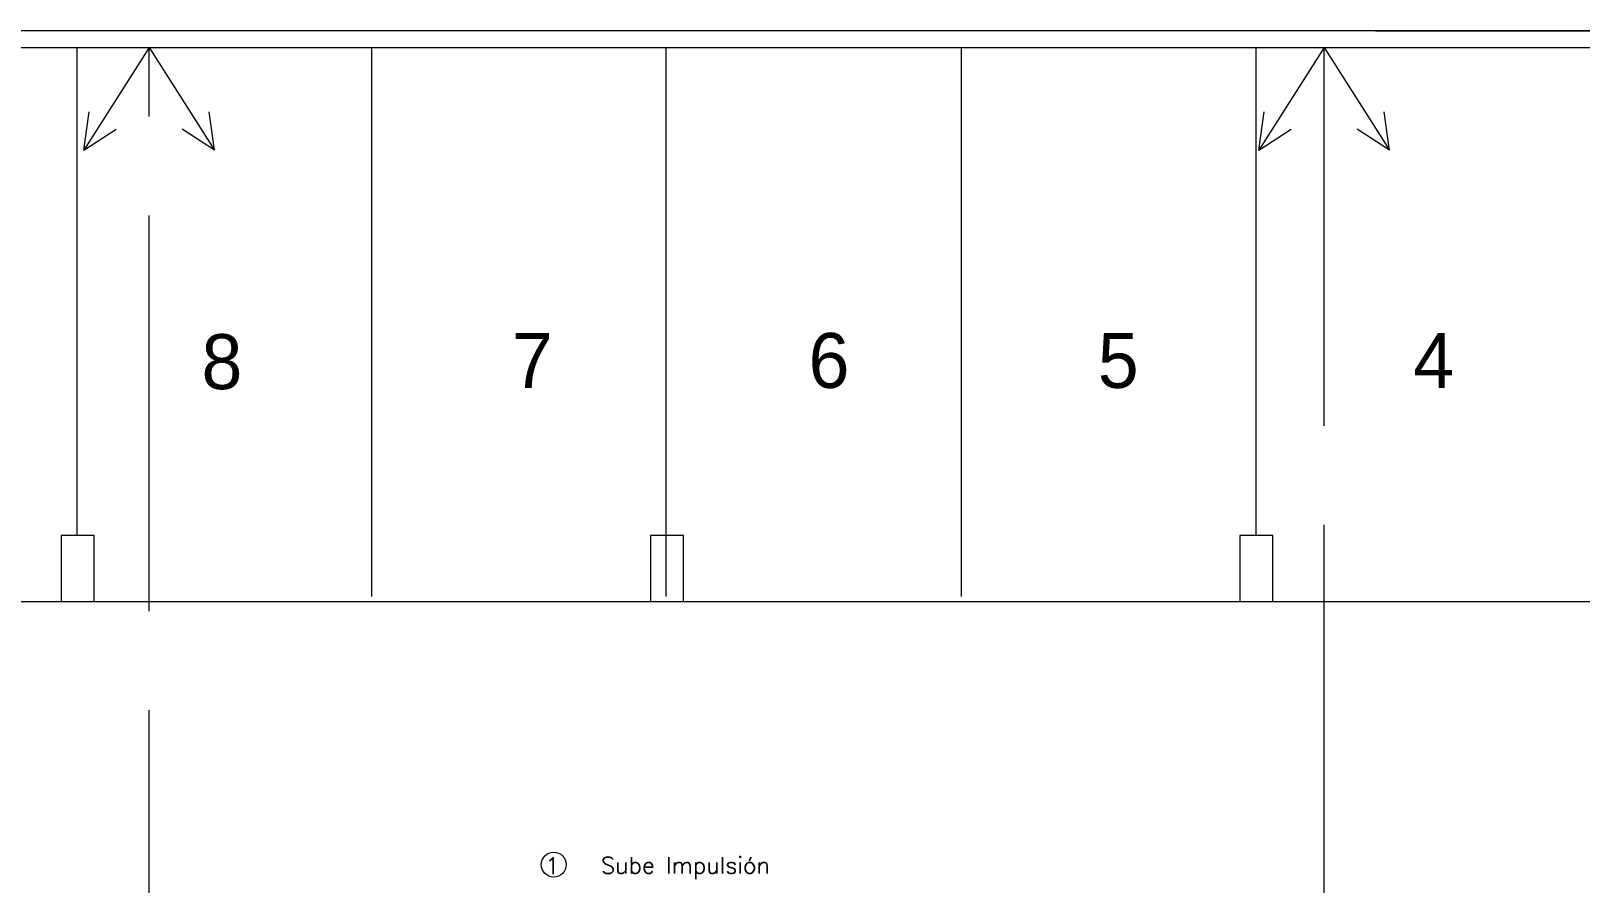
# Model space of a CAD drawing. Header units: millimetres. Extents: x 539 to 842, y -453 to -96.
# Drawn here: x 806.22 to 820.31, y -443.59 to -435.83 of the extents above; entities that cross this region are included whole.
import ezdxf

# ---------------------------------------------------------------- set-up
doc = ezdxf.new("R2010")
doc.units = ezdxf.units.MM
doc.header["$LTSCALE"] = 0.1
doc.linetypes.add('ACAD_ISO02W100', pattern=[15, 12, -3])
doc.linetypes.add('CONTINUA', pattern=[0])
doc.layers.get('0').update_dxf_attribs({"lineweight": 5})
doc.layers.add('00-Pluvial', color=40, linetype='Continuous')
doc.layers.add('Textos', color=7, linetype='Continuous')
for name, color, linetype, lineweight in [('A-COLS', 7, 'Continuous', 5), ('A-WALL', 7, 'Continuous', 5), ('C-TOPO', 7, 'Continuous', 5)]:
    doc.layers.add(name, color=color, linetype=linetype, lineweight=lineweight)
doc.styles.add('Instal Sanit', font='techb___.ttf', dxfattribs={"height": 0.15})
doc.styles.add('Pill Gothic 300mg Lt', font='', dxfattribs={"height": 0.186028})
doc.styles.add('Romans', font='romans.shx')
doc.styles.get('Pill Gothic 300mg Lt').set_extended_font_data('Pill Gothic 300mg Lt')

# ---------------------------------------------------------------- blocks, each defined once
blk = doc.blocks.new('subsuelot3y4')
at = {"color": 8, "lineweight": 5}
for p, q in [((806.64, -440.424), (806.64, -435.983)), ((809.32, -440.978), (809.32, -435.983)), ((811.999, -440.978), (811.999, -435.983)), ((814.684, -440.978), (814.684, -435.983)), ((817.366, -440.424), (817.366, -435.983)), ((760.788, -441.025), (828.838, -441.025))]:
    blk.add_line(p, q, dxfattribs=at)
at = {"layer": 'A-COLS', "color": 8, "lineweight": 5}
for p, q in [((806.67, -440.425), (806.495, -440.425)), ((806.495, -440.425), (806.495, -440.55)), ((806.795, -440.425), (806.67, -440.425)), ((806.795, -440.566), (806.795, -440.425)), ((811.928, -440.425), (811.855, -440.425)), ((811.855, -440.425), (811.855, -440.55)), ((811.943, -440.425), (811.928, -440.425)), ((812.068, -440.425), (811.943, -440.425)), ((812.083, -440.425), (812.068, -440.425)), ((812.155, -440.425), (812.083, -440.425)), ((812.155, -440.55), (812.155, -440.425)), ((817.216, -440.425), (817.216, -440.566)), ((817.341, -440.425), (817.216, -440.425)), ((817.516, -440.425), (817.341, -440.425)), ((817.516, -440.55), (817.516, -440.425)), ((806.495, -440.55), (806.495, -440.551)), ((806.495, -440.551), (806.495, -440.563)), ((806.495, -440.563), (806.495, -440.564)), ((806.495, -440.564), (806.495, -440.566)), ((806.495, -440.566), (806.495, -441.025)), ((806.795, -441.025), (806.795, -440.566)), ((811.855, -440.55), (811.855, -440.565)), ((811.855, -440.565), (811.855, -441.025)), ((812.155, -440.565), (812.155, -440.55)), ((812.155, -441.025), (812.155, -440.565)), ((817.216, -440.566), (817.216, -441.025)), ((817.516, -440.551), (817.516, -440.55)), ((817.516, -440.563), (817.516, -440.551)), ((817.516, -440.564), (817.516, -440.563)), ((817.516, -440.566), (817.516, -440.564)), ((817.516, -441.025), (817.516, -440.566)), ((806.495, -441.025), (806.654, -441.025)), ((806.654, -441.025), (806.655, -441.025)), ((806.655, -441.025), (806.656, -441.025)), ((806.656, -441.025), (806.669, -441.025)), ((806.669, -441.025), (806.67, -441.025)), ((806.67, -441.025), (806.795, -441.025)), ((811.855, -441.025), (811.928, -441.025)), ((811.928, -441.025), (811.943, -441.025)), ((811.943, -441.025), (812.068, -441.025)), ((812.068, -441.025), (812.083, -441.025)), ((812.083, -441.025), (812.155, -441.025)), ((817.216, -441.025), (817.341, -441.025)), ((817.341, -441.025), (817.342, -441.025)), ((817.342, -441.025), (817.355, -441.025)), ((817.355, -441.025), (817.356, -441.025)), ((817.356, -441.025), (817.357, -441.025)), ((817.357, -441.025), (817.516, -441.025))]:
    blk.add_line(p, q, dxfattribs=at)
at = {"layer": 'A-WALL', "color": 8, "lineweight": 5}
for p, q in [((828.988, -435.833), (724.413, -435.833)), ((724.563, -435.983), (828.838, -435.983))]:
    blk.add_line(p, q, dxfattribs=at)
at = {"layer": 'C-TOPO', "color": 8, "lineweight": 5}
for q in [(805.126, -435.833), (828.988, -435.833)]:
    blk.add_line((818.45, -435.833), q, dxfattribs=at)
at = {"color": 8, "style": 'Pill Gothic 300mg Lt'}
for s, p in [('8', (807.771, -439.092)), ('7', (810.595, -439.081)), ('6', (813.293, -439.081)), ('5', (815.924, -439.081)), ('4', (818.793, -439.081))]:
    blk.add_text(s, height=0.5, dxfattribs=at).set_placement(p)

msp = doc.modelspace()

# ---------------------------------------------------------------- linework, layer by layer
at = {"layer": '00-Pluvial', "lineweight": 20}
for p, q in [((807.294, -435.983), (806.701, -436.918)), ((807.294, -435.983), (807.888, -436.918)), ((817.983, -435.983), (817.39, -436.918)), ((817.983, -435.983), (818.577, -436.918)), ((806.701, -436.918), (806.749, -436.57)), ((807.888, -436.918), (807.84, -436.57)), ((817.39, -436.918), (817.438, -436.57)), ((818.577, -436.918), (818.529, -436.57)), ((806.701, -436.918), (806.995, -436.726)), ((807.888, -436.918), (807.594, -436.726)), ((817.39, -436.918), (817.684, -436.726)), ((818.577, -436.918), (818.283, -436.726))]:
    msp.add_line(p, q, dxfattribs=at)
at = {"layer": '00-Pluvial', "linetype": 'ACAD_ISO02W100', "lineweight": 20, "ltscale": 3}
for p, q in [((807.294, -445.612), (807.294, -435.983)), ((817.983, -448.426), (817.983, -435.983))]:
    msp.add_line(p, q, dxfattribs=at)
at = {"layer": '00-Pluvial', "lineweight": 20}
msp.add_circle((810.975, -443.419), 0.113, dxfattribs=at)

# ---------------------------------------------------------------- block references
at = {"linetype": 'CONTINUA', "lineweight": 20}
msp.add_blockref('subsuelot3y4', (0, 0), dxfattribs=at)

# ---------------------------------------------------------------- texts
at = {"layer": 'Textos', "style": 'Romans'}
msp.add_text('1', height=0.15, rotation=360, dxfattribs=at).set_placement((810.899, -443.505))
at = {"layer": 'Textos', "color": 7, "insert": (812.098, -443.35), "char_height": 0.15, "width": 2.19644, "attachment_point": 2, "style": 'Instal Sanit'}
msp.add_mtext('\\pi-0.45,l0.6,t0.6;{\\Fromans|c0;Sube Impulsión}', dxfattribs=at)

doc.saveas('drawing.dxf')
